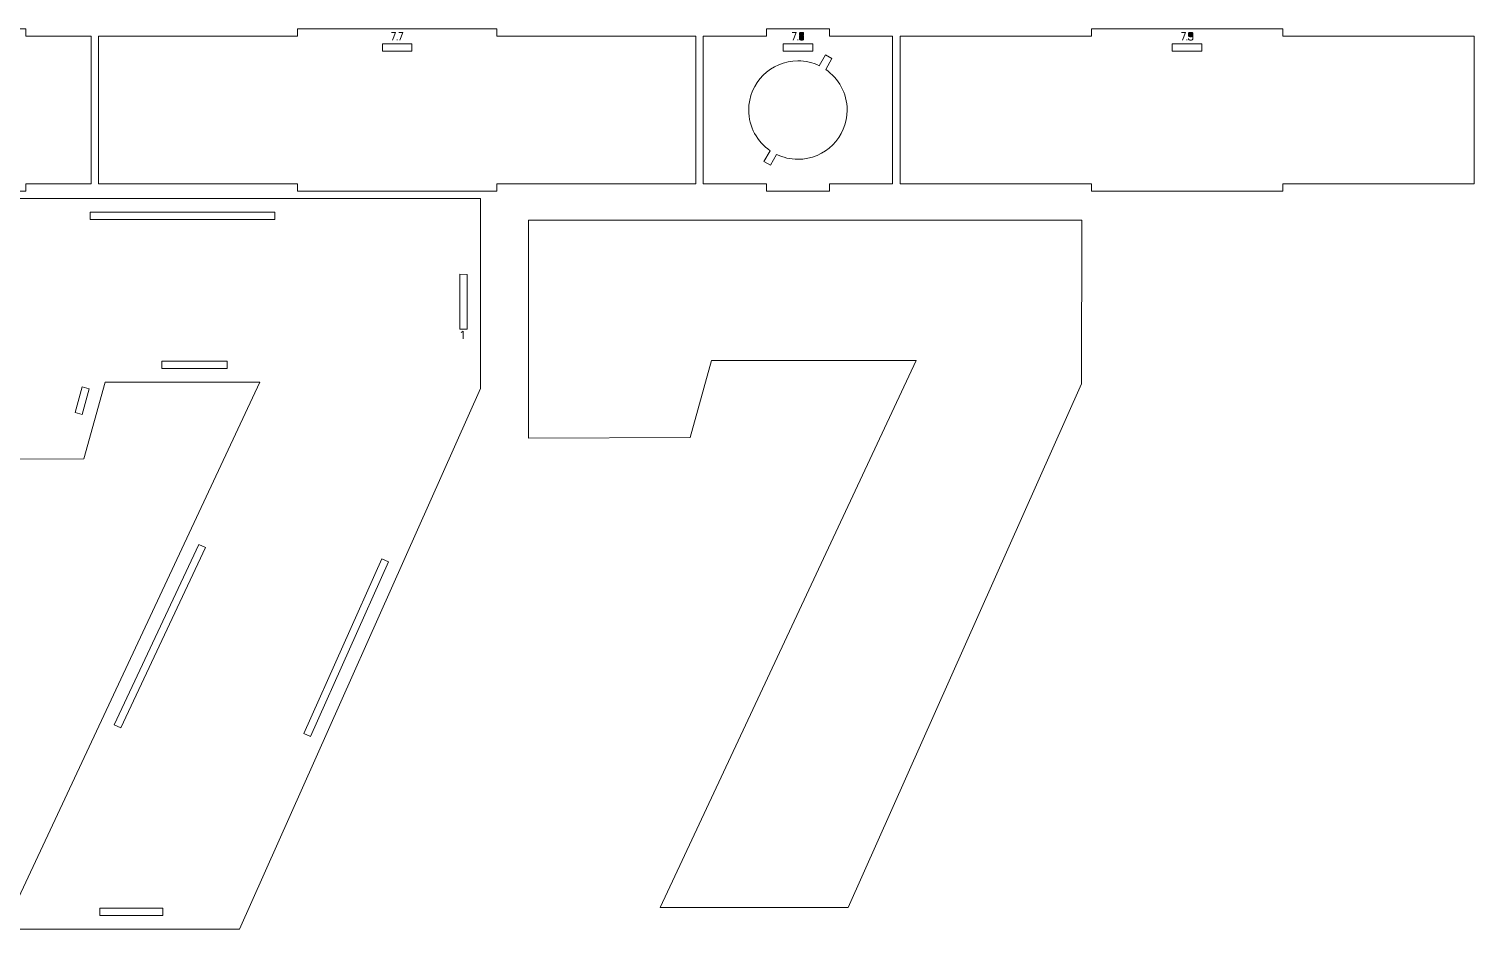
# Model space of a CAD drawing. Header units: centimetres. Extents: x -191 to 212, y -234 to 239.
# Drawn here: x 87.6 to 146.3, y -99.6 to -63 of the extents above; entities that cross this region are included whole.
import ezdxf

# ---------------------------------------------------------------- set-up
doc = ezdxf.new("R2010")
doc.units = ezdxf.units.CM
doc.header["$MEASUREMENT"] = 0
doc.layers.add('Capa 1', color=7, linetype='Continuous')

msp = doc.modelspace()

# ---------------------------------------------------------------- hatches: boundary and pattern name
at = {"layer": 'Capa 1', "true_color": 0x3e4095}
h = msp.add_hatch(color=175, dxfattribs=at)
edge = h.paths.add_edge_path()
edge.add_spline(control_points=[(102.37131, -63.43409), (102.37131, -63.43409), (102.49239, -63.11765), (102.49239, -63.11765), (102.49239, -63.11765), (102.33279, -63.11765), (102.33279, -63.11765), (102.33279, -63.11765), (102.49239, -63.11765), (102.49239, -63.11765), (102.49239, -63.11765), (102.37131, -63.43409), (102.37131, -63.43409)], knot_values=[0, 0, 0, 0, 0.25, 0.25, 0.25, 0.5, 0.5, 0.5, 0.75, 0.75, 0.75, 1, 1, 1, 1], degree=3, periodic=1)
h = msp.add_hatch(color=175, dxfattribs=at)
edge = h.paths.add_edge_path()
edge.add_spline(control_points=[(102.55292, -63.43409), (102.55292, -63.43409), (102.55292, -63.41162), (102.55292, -63.41162), (102.55292, -63.41162), (102.55292, -63.43409), (102.55292, -63.43409)], knot_values=[0, 0, 0, 0, 0.5, 0.5, 0.5, 1, 1, 1, 1], degree=3, periodic=1)
h = msp.add_hatch(color=175, dxfattribs=at)
edge = h.paths.add_edge_path()
edge.add_spline(control_points=[(102.66482, -63.43409), (102.66482, -63.43409), (102.7859, -63.11765), (102.7859, -63.11765), (102.7859, -63.11765), (102.6263, -63.11765), (102.6263, -63.11765), (102.6263, -63.11765), (102.7859, -63.11765), (102.7859, -63.11765), (102.7859, -63.11765), (102.66482, -63.43409), (102.66482, -63.43409)], knot_values=[0, 0, 0, 0, 0.25, 0.25, 0.25, 0.5, 0.5, 0.5, 0.75, 0.75, 0.75, 1, 1, 1, 1], degree=3, periodic=1)
h = msp.add_hatch(color=175, dxfattribs=at)
edge = h.paths.add_edge_path()
edge.add_spline(control_points=[(118.65744, -63.43409), (118.65744, -63.43409), (118.77852, -63.11765), (118.77852, -63.11765), (118.77852, -63.11765), (118.61892, -63.11765), (118.61892, -63.11765), (118.61892, -63.11765), (118.77852, -63.11765), (118.77852, -63.11765), (118.77852, -63.11765), (118.65744, -63.43409), (118.65744, -63.43409)], knot_values=[0, 0, 0, 0, 0.25, 0.25, 0.25, 0.5, 0.5, 0.5, 0.75, 0.75, 0.75, 1, 1, 1, 1], degree=3, periodic=1)
h = msp.add_hatch(color=175, dxfattribs=at)
edge = h.paths.add_edge_path()
edge.add_spline(control_points=[(118.83905, -63.43409), (118.83905, -63.43409), (118.83905, -63.41162), (118.83905, -63.41162), (118.83905, -63.41162), (118.83905, -63.43409), (118.83905, -63.43409)], knot_values=[0, 0, 0, 0, 0.5, 0.5, 0.5, 1, 1, 1, 1], degree=3, periodic=1)
h = msp.add_hatch(color=175, dxfattribs=at)
edge = h.paths.add_edge_path()
edge.add_spline(control_points=[(118.91243, -63.22726), (118.91243, -63.23521), (118.91809, -63.24239), (118.9294, -63.24881), (118.94071, -63.25523), (118.96257, -63.25951), (118.99498, -63.26165), (119.02739, -63.25951), (119.04925, -63.25523), (119.06056, -63.24881), (119.07187, -63.24239), (119.07753, -63.23521), (119.07753, -63.22726), (119.07753, -63.22726), (119.07753, -63.15296), (119.07753, -63.15296), (119.07753, -63.14318), (119.06966, -63.13485), (119.05391, -63.12797), (119.03817, -63.12109), (119.01852, -63.11765), (118.99498, -63.11765), (118.97144, -63.11765), (118.95179, -63.12109), (118.93605, -63.12797), (118.9203, -63.13485), (118.91243, -63.14318), (118.91243, -63.15296), (118.91243, -63.15296), (118.91243, -63.22726), (118.91243, -63.22726)], knot_values=[0, 0, 0, 0, 0.1, 0.1, 0.1, 0.2, 0.2, 0.2, 0.3, 0.3, 0.3, 0.4, 0.4, 0.4, 0.5, 0.5, 0.5, 0.6, 0.6, 0.6, 0.7, 0.7, 0.7, 0.8, 0.8, 0.8, 0.9, 0.9, 0.9, 1, 1, 1, 1], degree=3, periodic=1)
h = msp.add_hatch(color=175, dxfattribs=at)
edge = h.paths.add_edge_path()
edge.add_spline(control_points=[(118.99498, -63.43409), (118.97144, -63.43409), (118.95179, -63.43065), (118.93605, -63.42377), (118.9203, -63.41689), (118.91243, -63.40856), (118.91243, -63.39878), (118.91243, -63.39878), (118.91243, -63.29559), (118.91243, -63.29559), (118.91243, -63.28733), (118.91809, -63.28015), (118.9294, -63.27404), (118.94071, -63.26792), (118.96257, -63.26379), (118.99498, -63.26165), (118.96257, -63.25951), (118.94071, -63.25523), (118.9294, -63.24881), (118.91809, -63.24239), (118.91243, -63.23521), (118.91243, -63.22726), (118.91243, -63.22726), (118.91243, -63.15296), (118.91243, -63.15296), (118.91243, -63.14318), (118.9203, -63.13485), (118.93605, -63.12797), (118.95179, -63.12109), (118.97144, -63.11765), (118.99498, -63.11765), (119.01852, -63.11765), (119.03817, -63.12109), (119.05391, -63.12797), (119.06966, -63.13485), (119.07753, -63.14318), (119.07753, -63.15296), (119.07753, -63.15296), (119.07753, -63.22726), (119.07753, -63.22726), (119.07753, -63.23521), (119.07187, -63.24239), (119.06056, -63.24881), (119.04925, -63.25523), (119.02739, -63.25951), (118.99498, -63.26165), (119.02739, -63.26379), (119.04925, -63.26792), (119.06056, -63.27404), (119.07187, -63.28015), (119.07753, -63.28733), (119.07753, -63.29559), (119.07753, -63.29559), (119.07753, -63.39878), (119.07753, -63.39878), (119.07753, -63.40856), (119.06966, -63.41689), (119.05391, -63.42377), (119.03817, -63.43065), (119.01852, -63.43409), (118.99498, -63.43409)], knot_values=[0, 0, 0, 0, 0.05, 0.05, 0.05, 0.1, 0.1, 0.1, 0.15, 0.15, 0.15, 0.2, 0.2, 0.2, 0.25, 0.25, 0.25, 0.3, 0.3, 0.3, 0.35, 0.35, 0.35, 0.4, 0.4, 0.4, 0.45, 0.45, 0.45, 0.5, 0.5, 0.5, 0.55, 0.55, 0.55, 0.6, 0.6, 0.6, 0.65, 0.65, 0.65, 0.7, 0.7, 0.7, 0.75, 0.75, 0.75, 0.8, 0.8, 0.8, 0.85, 0.85, 0.85, 0.9, 0.9, 0.9, 0.95, 0.95, 0.95, 1, 1, 1, 1], degree=3, periodic=1)
h = msp.add_hatch(color=175, dxfattribs=at)
edge = h.paths.add_edge_path()
edge.add_spline(control_points=[(118.91243, -63.39878), (118.91243, -63.40856), (118.9203, -63.41689), (118.93605, -63.42377), (118.95179, -63.43065), (118.97144, -63.43409), (118.99498, -63.43409), (119.01852, -63.43409), (119.03817, -63.43065), (119.05391, -63.42377), (119.06966, -63.41689), (119.07753, -63.40856), (119.07753, -63.39878), (119.07753, -63.39878), (119.07753, -63.29559), (119.07753, -63.29559), (119.07753, -63.28733), (119.07187, -63.28015), (119.06056, -63.27404), (119.04925, -63.26792), (119.02739, -63.26379), (118.99498, -63.26165), (118.96257, -63.26379), (118.94071, -63.26792), (118.9294, -63.27404), (118.91809, -63.28015), (118.91243, -63.28733), (118.91243, -63.29559), (118.91243, -63.29559), (118.91243, -63.39878), (118.91243, -63.39878)], knot_values=[0, 0, 0, 0, 0.1, 0.1, 0.1, 0.2, 0.2, 0.2, 0.3, 0.3, 0.3, 0.4, 0.4, 0.4, 0.5, 0.5, 0.5, 0.6, 0.6, 0.6, 0.7, 0.7, 0.7, 0.8, 0.8, 0.8, 0.9, 0.9, 0.9, 1, 1, 1, 1], degree=3, periodic=1)
h = msp.add_hatch(color=175, dxfattribs=at)
edge = h.paths.add_edge_path()
edge.add_spline(control_points=[(134.47223, -63.43409), (134.47223, -63.43409), (134.59331, -63.11765), (134.59331, -63.11765), (134.59331, -63.11765), (134.43371, -63.11765), (134.43371, -63.11765), (134.43371, -63.11765), (134.59331, -63.11765), (134.59331, -63.11765), (134.59331, -63.11765), (134.47223, -63.43409), (134.47223, -63.43409)], knot_values=[0, 0, 0, 0, 0.25, 0.25, 0.25, 0.5, 0.5, 0.5, 0.75, 0.75, 0.75, 1, 1, 1, 1], degree=3, periodic=1)
h = msp.add_hatch(color=175, dxfattribs=at)
edge = h.paths.add_edge_path()
edge.add_spline(control_points=[(134.65384, -63.43409), (134.65384, -63.43409), (134.65384, -63.41162), (134.65384, -63.41162), (134.65384, -63.41162), (134.65384, -63.43409), (134.65384, -63.43409)], knot_values=[0, 0, 0, 0, 0.5, 0.5, 0.5, 1, 1, 1, 1], degree=3, periodic=1)
h = msp.add_hatch(color=175, dxfattribs=at)
edge = h.paths.add_edge_path()
edge.add_spline(control_points=[(134.72722, -63.26028), (134.72722, -63.27006), (134.73509, -63.27839), (134.75084, -63.28527), (134.76658, -63.29215), (134.78623, -63.29559), (134.80977, -63.29559), (134.83301, -63.2962), (134.85257, -63.29337), (134.86847, -63.28711), (134.88437, -63.28084), (134.89232, -63.27189), (134.89232, -63.26028), (134.89232, -63.26028), (134.89232, -63.15296), (134.89232, -63.15296), (134.89232, -63.14318), (134.88445, -63.13485), (134.8687, -63.12797), (134.85296, -63.12109), (134.83331, -63.11765), (134.80977, -63.11765), (134.78623, -63.11765), (134.76658, -63.12109), (134.75084, -63.12797), (134.73509, -63.13485), (134.72722, -63.14318), (134.72722, -63.15296), (134.72722, -63.15296), (134.72722, -63.26028), (134.72722, -63.26028)], knot_values=[0, 0, 0, 0, 0.1, 0.1, 0.1, 0.2, 0.2, 0.2, 0.3, 0.3, 0.3, 0.4, 0.4, 0.4, 0.5, 0.5, 0.5, 0.6, 0.6, 0.6, 0.7, 0.7, 0.7, 0.8, 0.8, 0.8, 0.9, 0.9, 0.9, 1, 1, 1, 1], degree=3, periodic=1)
h = msp.add_hatch(color=175, dxfattribs=at)
edge = h.paths.add_edge_path()
edge.add_spline(control_points=[(134.80977, -63.43409), (134.78623, -63.43409), (134.76658, -63.43065), (134.75084, -63.42377), (134.73509, -63.41689), (134.72722, -63.40856), (134.72722, -63.39878), (134.72722, -63.39878), (134.72722, -63.37355), (134.72722, -63.37355), (134.72722, -63.37355), (134.72722, -63.39878), (134.72722, -63.39878), (134.72722, -63.40856), (134.73509, -63.41689), (134.75084, -63.42377), (134.76658, -63.43065), (134.78623, -63.43409), (134.80977, -63.43409), (134.83331, -63.43409), (134.85296, -63.43065), (134.8687, -63.42377), (134.88445, -63.41689), (134.89232, -63.40856), (134.89232, -63.39878), (134.89232, -63.39878), (134.89232, -63.26028), (134.89232, -63.26028), (134.89232, -63.27189), (134.88437, -63.28084), (134.86847, -63.28711), (134.85257, -63.29337), (134.83301, -63.2962), (134.80977, -63.29559), (134.78623, -63.29559), (134.76658, -63.29215), (134.75084, -63.28527), (134.73509, -63.27839), (134.72722, -63.27006), (134.72722, -63.26028), (134.72722, -63.26028), (134.72722, -63.15296), (134.72722, -63.15296), (134.72722, -63.14318), (134.73509, -63.13485), (134.75084, -63.12797), (134.76658, -63.12109), (134.78623, -63.11765), (134.80977, -63.11765), (134.83331, -63.11765), (134.85296, -63.12109), (134.8687, -63.12797), (134.88445, -63.13485), (134.89232, -63.14318), (134.89232, -63.15296), (134.89232, -63.15296), (134.89232, -63.26028), (134.89232, -63.26028), (134.89232, -63.26028), (134.89232, -63.39878), (134.89232, -63.39878), (134.89232, -63.40856), (134.88445, -63.41689), (134.8687, -63.42377), (134.85296, -63.43065), (134.83331, -63.43409), (134.80977, -63.43409)], knot_values=[0, 0, 0, 0, 0.04545455, 0.04545455, 0.04545455, 0.09090909, 0.09090909, 0.09090909, 0.13636364, 0.13636364, 0.13636364, 0.18181818, 0.18181818, 0.18181818, 0.22727273, 0.22727273, 0.22727273, 0.27272727, 0.27272727, 0.27272727, 0.31818182, 0.31818182, 0.31818182, 0.36363636, 0.36363636, 0.36363636, 0.40909091, 0.40909091, 0.40909091, 0.45454545, 0.45454545, 0.45454545, 0.5, 0.5, 0.5, 0.54545455, 0.54545455, 0.54545455, 0.59090909, 0.59090909, 0.59090909, 0.63636364, 0.63636364, 0.63636364, 0.68181818, 0.68181818, 0.68181818, 0.72727273, 0.72727273, 0.72727273, 0.77272727, 0.77272727, 0.77272727, 0.81818182, 0.81818182, 0.81818182, 0.86363636, 0.86363636, 0.86363636, 0.90909091, 0.90909091, 0.90909091, 0.95454545, 0.95454545, 0.95454545, 1, 1, 1, 1], degree=3, periodic=1)
h = msp.add_hatch(color=175, dxfattribs=at)
edge = h.paths.add_edge_path()
edge.add_spline(control_points=[(105.24253, -75.26034), (105.24253, -75.26034), (105.1664, -75.31308), (105.1664, -75.31308), (105.1664, -75.31308), (105.24253, -75.26034), (105.24253, -75.26034), (105.24253, -75.26034), (105.24253, -75.57724), (105.24253, -75.57724), (105.24253, -75.57724), (105.24253, -75.26034), (105.24253, -75.26034)], knot_values=[0, 0, 0, 0, 0.25, 0.25, 0.25, 0.5, 0.5, 0.5, 0.75, 0.75, 0.75, 1, 1, 1, 1], degree=3, periodic=1)

# ---------------------------------------------------------------- linework, layer by layer
at = {"layer": 'Capa 1', "color": 240, "lineweight": 20}
for points, knots in [([(82.14286, -63.27689), (82.14286, -63.27689), (82.14286, -69.27689), (82.14286, -69.27689), (82.14286, -69.27689), (84.80144, -69.27689), (84.80144, -69.27689), (84.80144, -69.27689), (84.80144, -69.57689), (84.80144, -69.57689), (84.80144, -69.57689), (87.46003, -69.57689), (87.46003, -69.57689), (87.46003, -69.57689), (87.46003, -69.27689), (87.46003, -69.27689), (87.46003, -69.27689), (90.11861, -69.27689), (90.11861, -69.27689), (90.11861, -69.27689), (90.11861, -63.27689), (90.11861, -63.27689), (90.11861, -63.27689), (87.46003, -63.27689), (87.46003, -63.27689), (87.46003, -63.27689), (87.46003, -62.97689), (87.46003, -62.97689), (87.46003, -62.97689), (84.80144, -62.97689), (84.80144, -62.97689), (84.80144, -62.97689), (84.80144, -63.27689), (84.80144, -63.27689), (84.80144, -63.27689), (82.14286, -63.27689), (82.14286, -63.27689)], [0, 0, 0, 0, 0.08333333, 0.08333333, 0.08333333, 0.16666667, 0.16666667, 0.16666667, 0.25, 0.25, 0.25, 0.33333333, 0.33333333, 0.33333333, 0.41666667, 0.41666667, 0.41666667, 0.5, 0.5, 0.5, 0.58333333, 0.58333333, 0.58333333, 0.66666667, 0.66666667, 0.66666667, 0.75, 0.75, 0.75, 0.83333333, 0.83333333, 0.83333333, 0.91666667, 0.91666667, 0.91666667, 1, 1, 1, 1]), ([(90.41861, -63.27689), (90.41861, -63.27689), (90.41861, -69.27689), (90.41861, -69.27689), (90.41861, -69.27689), (98.51243, -69.27689), (98.51243, -69.27689), (98.51243, -69.27689), (98.51243, -69.57689), (98.51243, -69.57689), (98.51243, -69.57689), (106.60625, -69.57689), (106.60625, -69.57689), (106.60625, -69.57689), (106.60625, -69.27689), (106.60625, -69.27689), (106.60625, -69.27689), (114.70007, -69.27689), (114.70007, -69.27689), (114.70007, -69.27689), (114.70007, -63.27689), (114.70007, -63.27689), (114.70007, -63.27689), (106.60625, -63.27689), (106.60625, -63.27689), (106.60625, -63.27689), (106.60625, -62.97689), (106.60625, -62.97689), (106.60625, -62.97689), (98.51243, -62.97689), (98.51243, -62.97689), (98.51243, -62.97689), (98.51243, -63.27689), (98.51243, -63.27689), (98.51243, -63.27689), (90.41861, -63.27689), (90.41861, -63.27689)], [0, 0, 0, 0, 0.08333333, 0.08333333, 0.08333333, 0.16666667, 0.16666667, 0.16666667, 0.25, 0.25, 0.25, 0.33333333, 0.33333333, 0.33333333, 0.41666667, 0.41666667, 0.41666667, 0.5, 0.5, 0.5, 0.58333333, 0.58333333, 0.58333333, 0.66666667, 0.66666667, 0.66666667, 0.75, 0.75, 0.75, 0.83333333, 0.83333333, 0.83333333, 0.91666667, 0.91666667, 0.91666667, 1, 1, 1, 1]), ([(115.00007, -63.27689), (115.00007, -63.27689), (115.00007, -69.27689), (115.00007, -69.27689), (115.00007, -69.27689), (117.56551, -69.27689), (117.56551, -69.27689), (117.56551, -69.27689), (117.56551, -69.57689), (117.56551, -69.57689), (117.56551, -69.57689), (120.13094, -69.57689), (120.13094, -69.57689), (120.13094, -69.57689), (120.13094, -69.27689), (120.13094, -69.27689), (120.13094, -69.27689), (122.69638, -69.27689), (122.69638, -69.27689), (122.69638, -69.27689), (122.69638, -63.27689), (122.69638, -63.27689), (122.69638, -63.27689), (120.13094, -63.27689), (120.13094, -63.27689), (120.13094, -63.27689), (120.13094, -62.97689), (120.13094, -62.97689), (120.13094, -62.97689), (117.56551, -62.97689), (117.56551, -62.97689), (117.56551, -62.97689), (117.56551, -63.27689), (117.56551, -63.27689), (117.56551, -63.27689), (115.00007, -63.27689), (115.00007, -63.27689)], [0, 0, 0, 0, 0.08333333, 0.08333333, 0.08333333, 0.16666667, 0.16666667, 0.16666667, 0.25, 0.25, 0.25, 0.33333333, 0.33333333, 0.33333333, 0.41666667, 0.41666667, 0.41666667, 0.5, 0.5, 0.5, 0.58333333, 0.58333333, 0.58333333, 0.66666667, 0.66666667, 0.66666667, 0.75, 0.75, 0.75, 0.83333333, 0.83333333, 0.83333333, 0.91666667, 0.91666667, 0.91666667, 1, 1, 1, 1]), ([(122.99638, -63.27689), (122.99638, -63.27689), (122.99638, -69.27689), (122.99638, -69.27689), (122.99638, -69.27689), (130.77414, -69.27689), (130.77414, -69.27689), (130.77414, -69.27689), (130.77414, -69.57689), (130.77414, -69.57689), (130.77414, -69.57689), (138.55189, -69.57689), (138.55189, -69.57689), (138.55189, -69.57689), (138.55189, -69.27689), (138.55189, -69.27689), (138.55189, -69.27689), (146.32965, -69.27689), (146.32965, -69.27689), (146.32965, -69.27689), (146.32965, -63.27689), (146.32965, -63.27689), (146.32965, -63.27689), (138.55189, -63.27689), (138.55189, -63.27689), (138.55189, -63.27689), (138.55189, -62.97689), (138.55189, -62.97689), (138.55189, -62.97689), (130.77414, -62.97689), (130.77414, -62.97689), (130.77414, -62.97689), (130.77414, -63.27689), (130.77414, -63.27689), (130.77414, -63.27689), (122.99638, -63.27689), (122.99638, -63.27689)], [0, 0, 0, 0, 0.08333333, 0.08333333, 0.08333333, 0.16666667, 0.16666667, 0.16666667, 0.25, 0.25, 0.25, 0.33333333, 0.33333333, 0.33333333, 0.41666667, 0.41666667, 0.41666667, 0.5, 0.5, 0.5, 0.58333333, 0.58333333, 0.58333333, 0.66666667, 0.66666667, 0.66666667, 0.75, 0.75, 0.75, 0.83333333, 0.83333333, 0.83333333, 0.91666667, 0.91666667, 0.91666667, 1, 1, 1, 1]), ([(101.95934, -63.87734), (101.95934, -63.87734), (103.15934, -63.87734), (103.15934, -63.87734), (103.15934, -63.87734), (103.15934, -63.57734), (103.15934, -63.57734), (103.15934, -63.57734), (101.95934, -63.57734), (101.95934, -63.57734), (101.95934, -63.57734), (101.95934, -63.87734), (101.95934, -63.87734)], [0, 0, 0, 0, 0.25, 0.25, 0.25, 0.5, 0.5, 0.5, 0.75, 0.75, 0.75, 1, 1, 1, 1]), ([(118.24822, -63.87734), (118.24822, -63.87734), (119.44822, -63.87734), (119.44822, -63.87734), (119.44822, -63.87734), (119.44822, -63.57734), (119.44822, -63.57734), (119.44822, -63.57734), (118.24822, -63.57734), (118.24822, -63.57734), (118.24822, -63.57734), (118.24822, -63.87734), (118.24822, -63.87734)], [0, 0, 0, 0, 0.25, 0.25, 0.25, 0.5, 0.5, 0.5, 0.75, 0.75, 0.75, 1, 1, 1, 1]), ([(134.06301, -63.87734), (134.06301, -63.87734), (135.26301, -63.87734), (135.26301, -63.87734), (135.26301, -63.87734), (135.26301, -63.57734), (135.26301, -63.57734), (135.26301, -63.57734), (134.06301, -63.57734), (134.06301, -63.57734), (134.06301, -63.57734), (134.06301, -63.87734), (134.06301, -63.87734)], [0, 0, 0, 0, 0.25, 0.25, 0.25, 0.5, 0.5, 0.5, 0.75, 0.75, 0.75, 1, 1, 1, 1]), ([(118.84822, -64.27689), (119.15905, -64.27689), (119.45331, -64.3478), (119.71573, -64.47432), (119.71573, -64.47432), (119.96832, -64.03683), (119.96832, -64.03683), (119.96832, -64.03683), (120.22812, -64.18683), (120.22812, -64.18683), (120.22812, -64.18683), (119.97535, -64.62464), (119.97535, -64.62464), (120.50231, -64.98482), (120.84822, -65.59042), (120.84822, -66.27689), (120.84822, -67.38146), (119.95279, -68.27689), (118.84822, -68.27689), (118.53739, -68.27689), (118.24311, -68.206), (117.98071, -68.07946), (117.98071, -68.07946), (117.72812, -68.51695), (117.72812, -68.51695), (117.72812, -68.51695), (117.46832, -68.36695), (117.46832, -68.36695), (117.46832, -68.36695), (117.72109, -67.92914), (117.72109, -67.92914), (117.19413, -67.56896), (116.84822, -66.96336), (116.84822, -66.27689), (116.84822, -65.17232), (117.74365, -64.27689), (118.84822, -64.27689)], [0, 0, 0, 0, 0.08333333, 0.08333333, 0.08333333, 0.16666667, 0.16666667, 0.16666667, 0.25, 0.25, 0.25, 0.33333333, 0.33333333, 0.33333333, 0.41666667, 0.41666667, 0.41666667, 0.5, 0.5, 0.5, 0.58333333, 0.58333333, 0.58333333, 0.66666667, 0.66666667, 0.66666667, 0.75, 0.75, 0.75, 0.83333333, 0.83333333, 0.83333333, 0.91666667, 0.91666667, 0.91666667, 1, 1, 1, 1])]:
    msp.add_open_spline(points, degree=3, knots=knots, dxfattribs=at)
at = {"layer": 'Capa 1', "color": 114, "lineweight": 9}
for points, knots in [([(102.37131, -63.43409), (102.37131, -63.43409), (102.49239, -63.11765), (102.49239, -63.11765), (102.49239, -63.11765), (102.33279, -63.11765), (102.33279, -63.11765), (102.33279, -63.11765), (102.49239, -63.11765), (102.49239, -63.11765), (102.49239, -63.11765), (102.37131, -63.43409), (102.37131, -63.43409)], [0, 0, 0, 0, 0.25, 0.25, 0.25, 0.5, 0.5, 0.5, 0.75, 0.75, 0.75, 1, 1, 1, 1]), ([(102.55292, -63.43409), (102.55292, -63.43409), (102.55292, -63.41162), (102.55292, -63.41162), (102.55292, -63.41162), (102.55292, -63.43409), (102.55292, -63.43409)], [0, 0, 0, 0, 0.5, 0.5, 0.5, 1, 1, 1, 1]), ([(102.66482, -63.43409), (102.66482, -63.43409), (102.7859, -63.11765), (102.7859, -63.11765), (102.7859, -63.11765), (102.6263, -63.11765), (102.6263, -63.11765), (102.6263, -63.11765), (102.7859, -63.11765), (102.7859, -63.11765), (102.7859, -63.11765), (102.66482, -63.43409), (102.66482, -63.43409)], [0, 0, 0, 0, 0.25, 0.25, 0.25, 0.5, 0.5, 0.5, 0.75, 0.75, 0.75, 1, 1, 1, 1]), ([(118.65744, -63.43409), (118.65744, -63.43409), (118.77852, -63.11765), (118.77852, -63.11765), (118.77852, -63.11765), (118.61892, -63.11765), (118.61892, -63.11765), (118.61892, -63.11765), (118.77852, -63.11765), (118.77852, -63.11765), (118.77852, -63.11765), (118.65744, -63.43409), (118.65744, -63.43409)], [0, 0, 0, 0, 0.25, 0.25, 0.25, 0.5, 0.5, 0.5, 0.75, 0.75, 0.75, 1, 1, 1, 1]), ([(118.83905, -63.43409), (118.83905, -63.43409), (118.83905, -63.41162), (118.83905, -63.41162), (118.83905, -63.41162), (118.83905, -63.43409), (118.83905, -63.43409)], [0, 0, 0, 0, 0.5, 0.5, 0.5, 1, 1, 1, 1]), ([(118.91243, -63.22726), (118.91243, -63.23521), (118.91809, -63.24239), (118.9294, -63.24881), (118.94071, -63.25523), (118.96257, -63.25951), (118.99498, -63.26165), (119.02739, -63.25951), (119.04925, -63.25523), (119.06056, -63.24881), (119.07187, -63.24239), (119.07753, -63.23521), (119.07753, -63.22726), (119.07753, -63.22726), (119.07753, -63.15296), (119.07753, -63.15296), (119.07753, -63.14318), (119.06966, -63.13485), (119.05391, -63.12797), (119.03817, -63.12109), (119.01852, -63.11765), (118.99498, -63.11765), (118.97144, -63.11765), (118.95179, -63.12109), (118.93605, -63.12797), (118.9203, -63.13485), (118.91243, -63.14318), (118.91243, -63.15296), (118.91243, -63.15296), (118.91243, -63.22726), (118.91243, -63.22726)], [0, 0, 0, 0, 0.1, 0.1, 0.1, 0.2, 0.2, 0.2, 0.3, 0.3, 0.3, 0.4, 0.4, 0.4, 0.5, 0.5, 0.5, 0.6, 0.6, 0.6, 0.7, 0.7, 0.7, 0.8, 0.8, 0.8, 0.9, 0.9, 0.9, 1, 1, 1, 1]), ([(118.99498, -63.43409), (118.97144, -63.43409), (118.95179, -63.43065), (118.93605, -63.42377), (118.9203, -63.41689), (118.91243, -63.40856), (118.91243, -63.39878), (118.91243, -63.39878), (118.91243, -63.29559), (118.91243, -63.29559), (118.91243, -63.28733), (118.91809, -63.28015), (118.9294, -63.27404), (118.94071, -63.26792), (118.96257, -63.26379), (118.99498, -63.26165), (118.96257, -63.25951), (118.94071, -63.25523), (118.9294, -63.24881), (118.91809, -63.24239), (118.91243, -63.23521), (118.91243, -63.22726), (118.91243, -63.22726), (118.91243, -63.15296), (118.91243, -63.15296), (118.91243, -63.14318), (118.9203, -63.13485), (118.93605, -63.12797), (118.95179, -63.12109), (118.97144, -63.11765), (118.99498, -63.11765), (119.01852, -63.11765), (119.03817, -63.12109), (119.05391, -63.12797), (119.06966, -63.13485), (119.07753, -63.14318), (119.07753, -63.15296), (119.07753, -63.15296), (119.07753, -63.22726), (119.07753, -63.22726), (119.07753, -63.23521), (119.07187, -63.24239), (119.06056, -63.24881), (119.04925, -63.25523), (119.02739, -63.25951), (118.99498, -63.26165), (119.02739, -63.26379), (119.04925, -63.26792), (119.06056, -63.27404), (119.07187, -63.28015), (119.07753, -63.28733), (119.07753, -63.29559), (119.07753, -63.29559), (119.07753, -63.39878), (119.07753, -63.39878), (119.07753, -63.40856), (119.06966, -63.41689), (119.05391, -63.42377), (119.03817, -63.43065), (119.01852, -63.43409), (118.99498, -63.43409)], [0, 0, 0, 0, 0.05, 0.05, 0.05, 0.1, 0.1, 0.1, 0.15, 0.15, 0.15, 0.2, 0.2, 0.2, 0.25, 0.25, 0.25, 0.3, 0.3, 0.3, 0.35, 0.35, 0.35, 0.4, 0.4, 0.4, 0.45, 0.45, 0.45, 0.5, 0.5, 0.5, 0.55, 0.55, 0.55, 0.6, 0.6, 0.6, 0.65, 0.65, 0.65, 0.7, 0.7, 0.7, 0.75, 0.75, 0.75, 0.8, 0.8, 0.8, 0.85, 0.85, 0.85, 0.9, 0.9, 0.9, 0.95, 0.95, 0.95, 1, 1, 1, 1]), ([(118.91243, -63.39878), (118.91243, -63.40856), (118.9203, -63.41689), (118.93605, -63.42377), (118.95179, -63.43065), (118.97144, -63.43409), (118.99498, -63.43409), (119.01852, -63.43409), (119.03817, -63.43065), (119.05391, -63.42377), (119.06966, -63.41689), (119.07753, -63.40856), (119.07753, -63.39878), (119.07753, -63.39878), (119.07753, -63.29559), (119.07753, -63.29559), (119.07753, -63.28733), (119.07187, -63.28015), (119.06056, -63.27404), (119.04925, -63.26792), (119.02739, -63.26379), (118.99498, -63.26165), (118.96257, -63.26379), (118.94071, -63.26792), (118.9294, -63.27404), (118.91809, -63.28015), (118.91243, -63.28733), (118.91243, -63.29559), (118.91243, -63.29559), (118.91243, -63.39878), (118.91243, -63.39878)], [0, 0, 0, 0, 0.1, 0.1, 0.1, 0.2, 0.2, 0.2, 0.3, 0.3, 0.3, 0.4, 0.4, 0.4, 0.5, 0.5, 0.5, 0.6, 0.6, 0.6, 0.7, 0.7, 0.7, 0.8, 0.8, 0.8, 0.9, 0.9, 0.9, 1, 1, 1, 1]), ([(134.47223, -63.43409), (134.47223, -63.43409), (134.59331, -63.11765), (134.59331, -63.11765), (134.59331, -63.11765), (134.43371, -63.11765), (134.43371, -63.11765), (134.43371, -63.11765), (134.59331, -63.11765), (134.59331, -63.11765), (134.59331, -63.11765), (134.47223, -63.43409), (134.47223, -63.43409)], [0, 0, 0, 0, 0.25, 0.25, 0.25, 0.5, 0.5, 0.5, 0.75, 0.75, 0.75, 1, 1, 1, 1]), ([(134.65384, -63.43409), (134.65384, -63.43409), (134.65384, -63.41162), (134.65384, -63.41162), (134.65384, -63.41162), (134.65384, -63.43409), (134.65384, -63.43409)], [0, 0, 0, 0, 0.5, 0.5, 0.5, 1, 1, 1, 1]), ([(134.72722, -63.26028), (134.72722, -63.27006), (134.73509, -63.27839), (134.75084, -63.28527), (134.76658, -63.29215), (134.78623, -63.29559), (134.80977, -63.29559), (134.83301, -63.2962), (134.85257, -63.29337), (134.86847, -63.28711), (134.88437, -63.28084), (134.89232, -63.27189), (134.89232, -63.26028), (134.89232, -63.26028), (134.89232, -63.15296), (134.89232, -63.15296), (134.89232, -63.14318), (134.88445, -63.13485), (134.8687, -63.12797), (134.85296, -63.12109), (134.83331, -63.11765), (134.80977, -63.11765), (134.78623, -63.11765), (134.76658, -63.12109), (134.75084, -63.12797), (134.73509, -63.13485), (134.72722, -63.14318), (134.72722, -63.15296), (134.72722, -63.15296), (134.72722, -63.26028), (134.72722, -63.26028)], [0, 0, 0, 0, 0.1, 0.1, 0.1, 0.2, 0.2, 0.2, 0.3, 0.3, 0.3, 0.4, 0.4, 0.4, 0.5, 0.5, 0.5, 0.6, 0.6, 0.6, 0.7, 0.7, 0.7, 0.8, 0.8, 0.8, 0.9, 0.9, 0.9, 1, 1, 1, 1]), ([(134.80977, -63.43409), (134.78623, -63.43409), (134.76658, -63.43065), (134.75084, -63.42377), (134.73509, -63.41689), (134.72722, -63.40856), (134.72722, -63.39878), (134.72722, -63.39878), (134.72722, -63.37355), (134.72722, -63.37355), (134.72722, -63.37355), (134.72722, -63.39878), (134.72722, -63.39878), (134.72722, -63.40856), (134.73509, -63.41689), (134.75084, -63.42377), (134.76658, -63.43065), (134.78623, -63.43409), (134.80977, -63.43409), (134.83331, -63.43409), (134.85296, -63.43065), (134.8687, -63.42377), (134.88445, -63.41689), (134.89232, -63.40856), (134.89232, -63.39878), (134.89232, -63.39878), (134.89232, -63.26028), (134.89232, -63.26028), (134.89232, -63.27189), (134.88437, -63.28084), (134.86847, -63.28711), (134.85257, -63.29337), (134.83301, -63.2962), (134.80977, -63.29559), (134.78623, -63.29559), (134.76658, -63.29215), (134.75084, -63.28527), (134.73509, -63.27839), (134.72722, -63.27006), (134.72722, -63.26028), (134.72722, -63.26028), (134.72722, -63.15296), (134.72722, -63.15296), (134.72722, -63.14318), (134.73509, -63.13485), (134.75084, -63.12797), (134.76658, -63.12109), (134.78623, -63.11765), (134.80977, -63.11765), (134.83331, -63.11765), (134.85296, -63.12109), (134.8687, -63.12797), (134.88445, -63.13485), (134.89232, -63.14318), (134.89232, -63.15296), (134.89232, -63.15296), (134.89232, -63.26028), (134.89232, -63.26028), (134.89232, -63.26028), (134.89232, -63.39878), (134.89232, -63.39878), (134.89232, -63.40856), (134.88445, -63.41689), (134.8687, -63.42377), (134.85296, -63.43065), (134.83331, -63.43409), (134.80977, -63.43409)], [0, 0, 0, 0, 0.04545455, 0.04545455, 0.04545455, 0.09090909, 0.09090909, 0.09090909, 0.13636364, 0.13636364, 0.13636364, 0.18181818, 0.18181818, 0.18181818, 0.22727273, 0.22727273, 0.22727273, 0.27272727, 0.27272727, 0.27272727, 0.31818182, 0.31818182, 0.31818182, 0.36363636, 0.36363636, 0.36363636, 0.40909091, 0.40909091, 0.40909091, 0.45454545, 0.45454545, 0.45454545, 0.5, 0.5, 0.5, 0.54545455, 0.54545455, 0.54545455, 0.59090909, 0.59090909, 0.59090909, 0.63636364, 0.63636364, 0.63636364, 0.68181818, 0.68181818, 0.68181818, 0.72727273, 0.72727273, 0.72727273, 0.77272727, 0.77272727, 0.77272727, 0.81818182, 0.81818182, 0.81818182, 0.86363636, 0.86363636, 0.86363636, 0.90909091, 0.90909091, 0.90909091, 0.95454545, 0.95454545, 0.95454545, 1, 1, 1, 1]), ([(123.65034, -76.46069), (123.65034, -76.46069), (115.32895, -76.46069), (115.32895, -76.46069), (115.32895, -76.46069), (114.46094, -79.58559), (114.46094, -79.58559), (114.46094, -79.58559), (107.89122, -79.62073), (107.89122, -79.62073), (107.89122, -79.62073), (107.89122, -70.74968), (107.89122, -70.74968), (107.89122, -70.74968), (130.38244, -70.74968), (130.38244, -70.74968), (130.38244, -70.74968), (130.37963, -77.4077), (130.37963, -77.4077), (130.37963, -77.4077), (120.88822, -98.7004), (120.88822, -98.7004), (120.88822, -98.7004), (113.2458, -98.7004), (113.2458, -98.7004), (113.2458, -98.7004), (123.65034, -76.46069), (123.65034, -76.46069)], [0, 0, 0, 0, 0.11111111, 0.11111111, 0.11111111, 0.22222222, 0.22222222, 0.22222222, 0.33333333, 0.33333333, 0.33333333, 0.44444444, 0.44444444, 0.44444444, 0.55555556, 0.55555556, 0.55555556, 0.66666667, 0.66666667, 0.66666667, 0.77777778, 0.77777778, 0.77777778, 0.88888889, 0.88888889, 0.88888889, 1, 1, 1, 1])]:
    msp.add_open_spline(points, degree=3, knots=knots, dxfattribs=at)
at = {"layer": 'Capa 1', "color": 240, "lineweight": 9}
for points, knots in [([(105.94858, -77.59359), (105.94858, -77.59359), (96.15097, -99.57319), (96.15097, -99.57319), (96.15097, -99.57319), (86.57012, -99.57319), (86.57012, -99.57319), (86.57012, -99.57319), (96.97466, -77.33348), (96.97466, -77.33348), (96.97466, -77.33348), (90.68858, -77.33348), (90.68858, -77.33348), (90.68858, -77.33348), (89.82154, -80.45484), (89.82154, -80.45484), (89.82154, -80.45484), (81.71466, -80.49819), (81.71466, -80.49819), (81.71466, -80.49819), (81.71466, -69.87689), (81.71466, -69.87689), (81.71466, -69.87689), (105.95182, -69.87689), (105.95182, -69.87689), (105.95182, -69.87689), (105.94858, -77.59359), (105.94858, -77.59359)], [0, 0, 0, 0, 0.11111111, 0.11111111, 0.11111111, 0.22222222, 0.22222222, 0.22222222, 0.33333333, 0.33333333, 0.33333333, 0.44444444, 0.44444444, 0.44444444, 0.55555556, 0.55555556, 0.55555556, 0.66666667, 0.66666667, 0.66666667, 0.77777778, 0.77777778, 0.77777778, 0.88888889, 0.88888889, 0.88888889, 1, 1, 1, 1]), ([(90.07644, -70.72542), (90.07644, -70.72542), (97.58968, -70.72542), (97.58968, -70.72542), (97.58968, -70.72542), (97.58968, -70.42542), (97.58968, -70.42542), (97.58968, -70.42542), (90.07644, -70.42542), (90.07644, -70.42542), (90.07644, -70.42542), (90.07644, -70.72542), (90.07644, -70.72542)], [0, 0, 0, 0, 0.25, 0.25, 0.25, 0.5, 0.5, 0.5, 0.75, 0.75, 0.75, 1, 1, 1, 1]), ([(105.102, -72.95457), (105.102, -72.95457), (105.10106, -75.18371), (105.10106, -75.18371), (105.10106, -75.18371), (105.40106, -75.18384), (105.40106, -75.18384), (105.40106, -75.18384), (105.402, -72.95469), (105.402, -72.95469), (105.402, -72.95469), (105.102, -72.95457), (105.102, -72.95457)], [0, 0, 0, 0, 0.25, 0.25, 0.25, 0.5, 0.5, 0.5, 0.75, 0.75, 0.75, 1, 1, 1, 1]), ([(95.64985, -76.48495), (95.64985, -76.48495), (92.99126, -76.48495), (92.99126, -76.48495), (92.99126, -76.48495), (92.99126, -76.78495), (92.99126, -76.78495), (92.99126, -76.78495), (95.64985, -76.78495), (95.64985, -76.78495), (95.64985, -76.78495), (95.64985, -76.48495), (95.64985, -76.48495)], [0, 0, 0, 0, 0.25, 0.25, 0.25, 0.5, 0.5, 0.5, 0.75, 0.75, 0.75, 1, 1, 1, 1]), ([(89.75429, -77.52655), (89.75429, -77.52655), (89.46496, -78.56815), (89.46496, -78.56815), (89.46496, -78.56815), (89.75402, -78.64844), (89.75402, -78.64844), (89.75402, -78.64844), (90.04335, -77.60684), (90.04335, -77.60684), (90.04335, -77.60684), (89.75429, -77.52655), (89.75429, -77.52655)], [0, 0, 0, 0, 0.25, 0.25, 0.25, 0.5, 0.5, 0.5, 0.75, 0.75, 0.75, 1, 1, 1, 1]), ([(91.33369, -91.39347), (91.33369, -91.39347), (94.76348, -84.06227), (94.76348, -84.06227), (94.76348, -84.06227), (94.49175, -83.93515), (94.49175, -83.93515), (94.49175, -83.93515), (91.06195, -91.26634), (91.06195, -91.26634), (91.06195, -91.26634), (91.33369, -91.39347), (91.33369, -91.39347)], [0, 0, 0, 0, 0.25, 0.25, 0.25, 0.5, 0.5, 0.5, 0.75, 0.75, 0.75, 1, 1, 1, 1]), ([(101.93349, -84.51679), (101.93349, -84.51679), (98.76684, -91.62073), (98.76684, -91.62073), (98.76684, -91.62073), (99.04085, -91.74287), (99.04085, -91.74287), (99.04085, -91.74287), (102.2075, -84.63894), (102.2075, -84.63894), (102.2075, -84.63894), (101.93349, -84.51679), (101.93349, -84.51679)], [0, 0, 0, 0, 0.25, 0.25, 0.25, 0.5, 0.5, 0.5, 0.75, 0.75, 0.75, 1, 1, 1, 1]), ([(93.03476, -98.72466), (93.03476, -98.72466), (90.46933, -98.72466), (90.46933, -98.72466), (90.46933, -98.72466), (90.46933, -99.02466), (90.46933, -99.02466), (90.46933, -99.02466), (93.03476, -99.02466), (93.03476, -99.02466), (93.03476, -99.02466), (93.03476, -98.72466), (93.03476, -98.72466)], [0, 0, 0, 0, 0.25, 0.25, 0.25, 0.5, 0.5, 0.5, 0.75, 0.75, 0.75, 1, 1, 1, 1])]:
    msp.add_open_spline(points, degree=3, knots=knots, dxfattribs=at)
at = {"layer": 'Capa 1', "color": 114, "lineweight": 18}
msp.add_open_spline([(105.24253, -75.26034), (105.24253, -75.26034), (105.1664, -75.31308), (105.1664, -75.31308), (105.1664, -75.31308), (105.24253, -75.26034), (105.24253, -75.26034), (105.24253, -75.26034), (105.24253, -75.57724), (105.24253, -75.57724), (105.24253, -75.57724), (105.24253, -75.26034), (105.24253, -75.26034)], degree=3, knots=[0, 0, 0, 0, 0.25, 0.25, 0.25, 0.5, 0.5, 0.5, 0.75, 0.75, 0.75, 1, 1, 1, 1], dxfattribs=at)

doc.saveas('drawing.dxf')
